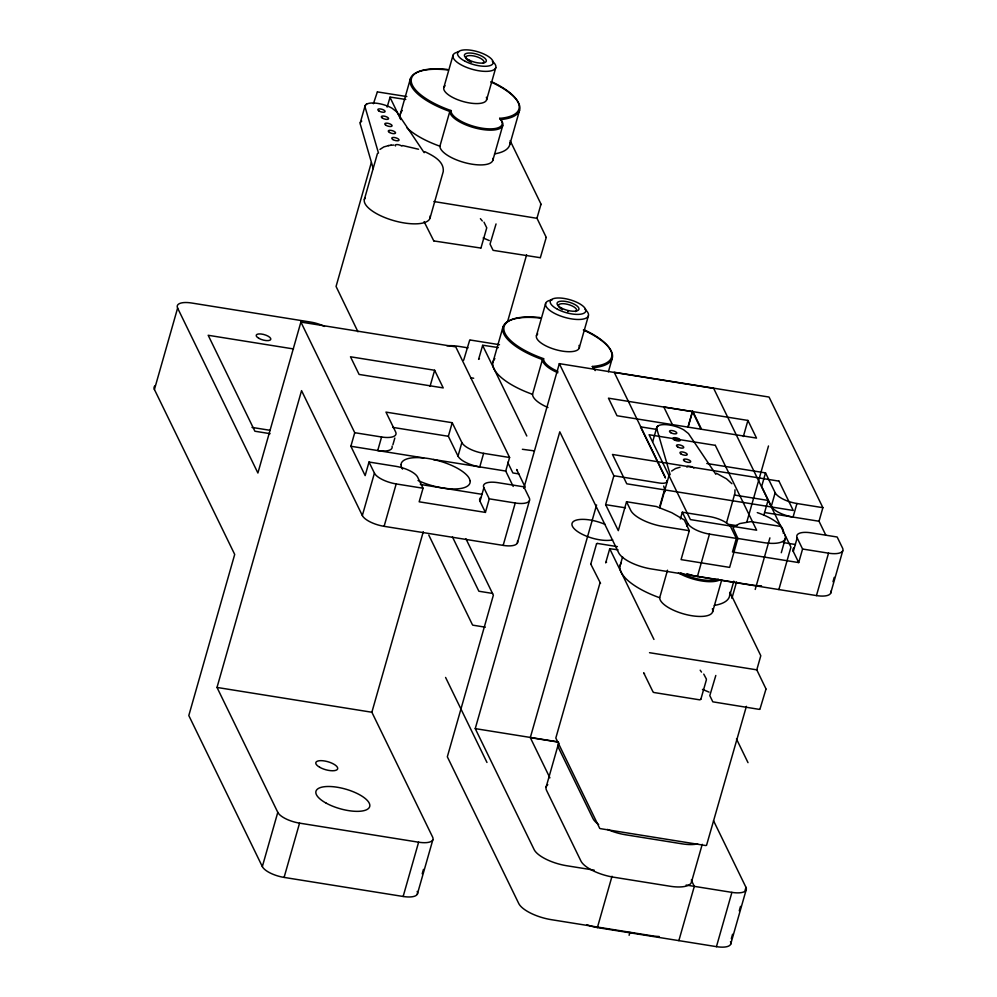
<?xml version="1.0" encoding="UTF-8"?>
<svg xmlns="http://www.w3.org/2000/svg" width="997" height="997" viewBox="0 0 997 997"><rect width="100%" height="100%" fill="white"/><g stroke="black" fill="none" stroke-linecap="round" stroke-linejoin="round"><path stroke-width="1.5" d="M596.555 543.751L590.797 564.09M546.206 237.323L536.972 218.218L541.01 204.123L510.128 140.664M756.773 669.847L649.521 652.699M479.445 358.746L478.834 358.97A1.446 1.271 43.7 0 0 478.597 359.344L482.685 345.211L498.4 347.592M618.003 549.796L609.728 548.736L653.945 639.426M387.135 107.103L390.101 97.07L405.767 99.476M546.206 237.535L540.374 257.612M480.404 218.667L482.299 220.96M700.181 670.196L701.527 672.103M765.97 689.139L759.901 709.316M756.76 669.947L760.798 655.727L729.891 592.193M703.757 674.109L706.412 679.119M486.661 228.126L480.99 247.904M706.437 679.655L700.879 699.184M546.032 787.368L558.121 744.971M785.424 538.143L781.299 552.724M702.237 844.334L691.569 881.734M417.195 891.418A18.943 6.917 15.9 0 1 403.149 896.477L284.095 877.41A18.943 6.917 15.9 0 1 262.336 866.605L188.807 715.547L234.706 554.432L154.423 389.491L177.616 308.073A18.943 6.917 15.9 0 1 191.661 303.013L310.715 322.081A18.943 6.917 15.9 0 1 324.499 326.43M513.206 486.436L505.728 471.058L509.592 457.498L455.754 346.869L300.895 322.068L257.899 473.014L177.616 308.073M360.266 122.768L365.101 105.807M373.414 103.725L377.365 91.898M423.276 531.775L371.869 712.244L432.648 837.144A18.943 6.917 15.9 0 1 418.615 842.203L299.561 823.136A18.943 6.917 15.9 0 1 277.789 812.343L217.01 687.444L301.555 390.637L362.335 515.536A18.943 6.917 15.9 0 0 384.107 526.329L503.161 545.396A18.943 6.917 15.9 0 0 517.468 541.035M371.308 162.661L336.064 286.451L357.96 331.789M364.341 199.512L377.452 153.476M400.32 114.169L410.353 78.863M443.827 87.524L453.012 55.296M489.278 498.836L515.237 502.999A18.943 6.917 15.9 0 0 529.282 497.939L523.874 486.835L497.914 482.673A18.943 6.917 15.9 0 0 483.869 487.745L489.278 498.836L485.414 512.408L419.164 501.803L423.04 488.231L417.631 477.127A18.943 6.917 15.9 0 0 395.871 466.334L369.015 462.035L365.151 475.606L350.869 446.257L354.733 432.698L300.895 322.068M492.929 158.361A27.467 10.02 15.9 0 1 467.493 163.309A27.467 10.02 15.9 0 1 439.901 146.21L449.809 111.44L450.968 110.542A26.52 9.671 15.9 0 0 482.012 128.177A26.52 9.671 15.9 0 0 499.671 118.344A55.869 20.389 15.9 0 0 491.558 81.717M430.118 217.795L443.241 171.596C444.363 161.128 432.561 155.382 424.697 151.631M509.592 457.498L483.632 453.336A18.943 6.917 15.9 0 1 461.873 442.543L452.227 422.716L385.976 412.11L395.635 431.938A18.943 6.917 15.9 0 1 381.589 436.998L377.726 450.557A18.943 6.917 15.9 0 0 392.045 446.195M262.336 866.605L277.789 812.343M362.335 515.536L374.423 473.139L369.015 462.035M486.598 99.85L495.783 67.622M392.893 444.824L394.824 438.044M284.095 877.41L299.561 823.136M384.107 526.329L396.183 483.931A18.943 6.917 15.9 0 1 374.423 473.139M492.817 160.38L502.725 125.61M430.043 386.338L434.63 370.261L350.495 356.789L359.094 374.436L443.216 387.908L434.63 370.261M509.828 144.44L519.549 110.355M463.667 360.216L469.699 340.114M483.632 453.336L479.769 466.908A18.943 6.917 15.9 0 1 458.009 456.103L448.363 436.287L452.227 422.716M458.009 456.103L461.873 442.543M492.942 362.285L502.987 326.991M507.523 321.832L526.615 254.808M485.414 512.408L480.006 501.304L483.869 487.745M536.461 335.653L545.646 303.424M547.976 407.511A27.467 10.02 15.9 0 1 532.535 394.326L542.443 359.556L543.602 358.671A26.52 9.671 15.9 0 0 557.921 371.42M403.149 896.477L418.615 842.203M503.161 545.396L515.237 502.999M523.811 488.293L559.329 363.643L713.466 388.332M422.205 873.808L423.463 869.409M417.357 894.135L432.823 839.86M517.368 543.053L529.444 500.656M579.232 347.965L588.417 315.75M594.137 870.132L566.745 865.745A28.415 10.369 15.9 0 1 534.105 849.544L475.245 728.62L559.791 431.813L618.651 552.749A28.415 10.369 15.9 0 0 651.29 568.938L751.726 585.027A28.415 10.369 15.9 0 0 761.496 585.775M608.382 371.819L612.183 358.484M549.895 777.859L530.304 737.618L596.58 504.956M780.688 526.428L750.828 521.643L739.687 523.587L733.917 526.715L733.044 527.774L737.867 538.467L729.63 567.393L681.076 559.616L689.313 530.691L684.328 519.973L671.816 512.72L656.4 506.526L626.54 501.74L618.302 530.653L605.64 504.656L613.878 475.731L559.329 363.643M599.995 582.909L555.827 738.042L599.72 828.37M609.728 548.736L605.702 562.881A1.446 1.271 44.1 0 1 605.977 562.383L606.587 562.158M652.748 441.559L656.774 427.426M620.084 565.698L622.602 556.874M659.964 505.703L664.077 491.247M659.827 507.76L669.124 475.095M688.017 427.015L692.603 410.926L701.19 428.573M688.067 427.19L692.491 411.636L608.457 398.177L617.006 415.737L756.511 438.082L747.924 420.435L663.803 406.963L672.389 424.61M680.378 518.988L682.309 512.209L709.166 516.508A18.943 6.917 15.9 0 1 730.926 527.313L736.334 538.405L732.471 551.977L798.709 562.582L802.573 549.023L797.176 537.919A18.943 6.917 15.9 0 1 811.209 532.859L837.168 537.009L842.577 548.113A18.943 6.917 15.9 0 1 828.532 553.173L802.573 549.023M712.369 608.793A27.467 10.02 15.9 0 1 688.578 615.124A27.467 10.02 15.9 0 1 659.678 597.739L667.516 570.209M686.883 526.242L687.718 523.313L682.309 512.209M586.971 924.718A18.943 6.917 15.9 0 0 597.39 927.584L612.021 876.251M686.97 573.649A18.943 6.917 15.9 0 0 697.402 576.515L709.478 534.105A18.943 6.917 15.9 0 1 687.718 523.313M743.351 436.524L747.924 420.435M726.452 523.026L734.914 493.216L734.963 489.814M712.593 611.909L721.678 580.042M629.107 935.286L629.954 932.295M746.741 522.291L768.488 445.983M729.605 595.969L733.829 581.151M765.522 472.89L761.658 486.461L771.304 506.289A18.943 6.917 15.9 0 0 793.064 517.082L796.939 503.51A18.943 6.917 15.9 0 1 775.168 492.717L765.522 472.89L706.811 463.493M731.898 598.362L736.571 581.949M763.914 514.888L768.026 500.419L734.477 495.048M771.304 506.289L775.168 492.717M755.215 589.451L769.908 537.869M678.857 940.632L694.311 886.358L691.594 880.762M778.856 589.551L790.933 547.154L713.553 388.157M746.392 706.337L706.512 845.419M798.709 562.582L793.3 551.491L797.176 537.919M825.828 535.215L819.023 521.244L822.886 507.672L769.048 397.055L614.189 372.255L665.311 477.264M597.39 927.584L716.444 946.652L731.91 892.377A18.943 6.917 15.9 0 0 745.955 887.318L713.528 820.705M697.402 576.515L816.456 595.583L828.532 553.173M731.324 938.651L732.583 934.251M739.263 910.784L740.522 906.385M745.12 890.246L745.955 887.318M832.994 581.737L834.252 577.35M730.651 944.309L746.117 890.034M830.663 593.227L842.739 550.83M700.816 699.321L699.807 699.857L653.671 692.466M541.01 204.298L540.91 204.472A1.446 0.673 -33.4 0 1 540.511 204.896M480.866 248.054L433.932 240.95M596.567 543.739L597.328 543.427M379.957 149.413L383.845 146.92L388.93 145.525M671.629 471.033L675.517 468.54L680.054 467.219M366.584 104.162L365.637 104.909M361.761 121.123L360.802 121.858A17.049 6.219 15.9 0 0 360.528 124.949L373.252 168.655M657.31 426.517L658.282 425.769M540.262 257.7L493.079 250.334L490.038 244.091L496.045 223.939M715.809 675.468L709.802 695.619L712.805 701.826L759.477 709.403M522.378 449.286L534.168 450.856M390.762 145.288L393.815 145.051M388.381 145.599L391.26 145.213M377.402 91.898L406.851 96.572M470.26 340.014L499.485 344.7M597.402 543.427L617.405 546.63M705.864 845.556L600.194 828.619M402.539 145.525L418.503 149.238M433.882 201.519L536.997 218.318M468.029 347.853L458.894 346.395A28.415 10.369 15.9 0 0 446.918 345.772M293.467 348.938L208.186 335.279L254.883 431.227L270.112 433.67M470.684 377.751L473.687 378.237M656.923 429.47L640.51 426.841L665.448 478.062M392.656 427.364L448.363 436.287M354.733 432.698L381.589 436.998M796.939 503.51L822.886 507.672M613.878 475.731L659.628 483.059A9.472 3.452 15.9 0 0 666.644 480.529M252.004 427.414L270.274 430.343M350.869 446.257L423.625 457.91A36.179 13.198 15.9 0 1 433.334 459.467L505.728 471.058M764.649 512.533L819.023 521.244M518.876 473.911L512.869 472.952L507.685 462.296M605.64 504.656L625.468 507.834M729.293 524.459L736.92 525.681M420.36 484.442L482.112 494.338M783.38 542.58L795.419 544.512M689.313 530.691L663.379 526.541A28.415 10.369 15.9 0 1 630.727 510.352L626.54 501.74M737.867 538.467L763.802 542.63A28.415 10.369 15.9 0 0 784.876 535.028M396.183 483.931L423.04 488.231M709.478 534.105L736.334 538.405M492.568 593.427L478.872 591.233L452.476 536.997M473.052 625.206L485.352 627.188M475.245 728.62L558.021 741.88M217.01 687.444L371.869 712.244M530.304 737.618L557.896 742.042M686.123 885.049L731.91 892.377M600.543 583.357L590.835 564.227M702.474 689.388L709.066 692.117M483.146 237.971L489.29 240.576M517.406 470.347L516.895 470.036A1.446 1.271 43.9 0 1 516.62 469.475M644.548 673.76L643.962 673.336A1.446 1.271 44 0 1 643.763 672.888M433.795 240.913L424.099 221.658M716.369 473.251L726.514 478.834L731.91 483.707M653.147 692.167L643.875 673.187M499.671 118.344L500.556 119.565A27.467 10.02 15.9 0 1 481.962 129.423A27.467 10.02 15.9 0 1 449.809 111.44A56.817 20.738 15.9 0 1 410.041 81.467A56.817 20.738 15.9 0 1 448.089 70.002M584.192 329.833A55.869 20.389 15.9 0 1 592.305 366.472L593.19 367.694A27.467 10.02 15.9 0 1 595.134 370.61M756.711 669.697L765.995 688.927M715.846 474.298L688.453 433.545L683.718 429.832A17.049 6.219 15.9 0 0 664.613 424.597A17.049 6.219 15.9 0 0 657.035 429.607L670.171 474.709M424.161 152.678L396.781 111.926L392.033 108.212A17.049 6.219 15.9 0 0 372.94 102.978A17.049 6.219 15.9 0 0 365.351 107.988L378.499 153.089M526.802 436.013L482.61 345.436M692.491 411.636L701.041 429.196M736.471 738.939L748.012 762.655M483.994 222.157L486.661 227.665M400.694 119.328L389.964 97.27M516.733 469.774L525.22 487.221M465.911 538.754L493.365 595.184L447.329 756.798L518.739 903.494A28.415 10.369 15.9 0 0 551.378 919.683L651.814 935.772A28.415 10.369 15.9 0 0 659.254 936.507M428.797 535.102L472.404 624.708M445.584 677.437L486.972 762.468M663.703 486.062L665.335 491.671M730.489 941.592A18.943 6.917 15.9 0 1 716.444 946.652M830.775 591.221A18.943 6.917 15.9 0 1 816.456 595.583M793.3 551.491A18.943 6.917 15.9 0 1 794.111 547.615M757.284 512.608A35.468 12.936 15.9 0 1 781.312 526.678A34.758 12.687 15.9 0 1 783.306 530.952M783.43 530.977A35.556 12.973 15.9 0 1 783.243 533.221M154.423 389.491A18.943 6.917 15.9 0 1 155.233 385.615M433.334 459.505A35.468 12.936 15.9 0 1 468.017 476.504A34.758 12.687 15.9 0 1 470.011 480.766M470.135 480.791A35.556 12.973 15.9 0 1 442.73 487.982A35.605 12.986 15.9 0 1 418.017 480.479M401.006 464.627A35.518 12.961 15.9 0 1 423.65 457.947M402.551 469.126A34.77 12.687 15.9 0 1 401.081 464.652M480.006 501.304A18.943 6.917 15.9 0 1 480.816 497.441M612.669 539.851A23.679 8.637 15.9 0 1 581.75 534.031A23.679 8.637 15.9 0 1 575.169 520.509A23.679 8.637 15.9 0 1 605.179 524.459M686.908 467.045A3.789 1.383 15.9 0 1 688.777 466.197A3.789 1.383 15.9 0 1 692.616 467.194M693.513 467.743A3.789 1.383 15.9 0 1 693.837 468.029M430.181 215.888A34.135 12.463 15.9 0 1 394.388 220.798A34.135 12.463 15.9 0 1 365.139 197.805M395.497 145.961A3.789 1.383 15.9 0 1 397.105 144.577A3.789 1.383 15.9 0 1 401.841 146.123M583.345 329.995A56.817 20.738 15.9 0 1 593.19 367.694M540.723 318.13A56.817 20.738 15.9 0 0 502.675 329.583A56.817 20.738 15.9 0 0 542.443 359.556A27.467 10.02 15.9 0 0 557.884 372.753M532.535 394.326A56.817 20.738 15.9 0 1 494.873 358.621M543.602 358.671A55.869 20.389 15.9 0 1 503.859 329.359A55.869 20.389 15.9 0 1 540 317.545M592.305 366.472A26.52 9.671 15.9 0 1 594.349 369.314M578.995 345.411A22.258 8.126 15.9 0 1 555.977 349.723A22.258 8.126 15.9 0 1 537.719 333.92M584.952 309.319A22.258 8.126 15.9 0 1 579.955 319.451A22.258 8.126 15.9 0 1 550.606 311.002A22.258 8.126 15.9 0 1 552.188 299.873M562.458 309.631A9.472 3.452 15.9 0 1 559.753 304.097A9.472 3.452 15.9 0 1 572.191 305.954A9.472 3.452 15.9 0 1 575.506 311.587M568.091 311.6A9.472 3.452 15.9 0 1 567.629 311.488M490.711 81.879A56.817 20.738 15.9 0 1 500.556 119.565M510.003 142.372A56.817 20.738 15.9 0 1 494.574 153.862M439.901 146.21A56.817 20.738 15.9 0 1 407.025 127.965M400.856 119.54A56.817 20.738 15.9 0 1 402.252 110.505M450.968 110.542A55.869 20.389 15.9 0 1 411.225 81.231A55.869 20.389 15.9 0 1 447.366 69.429M486.362 97.282A22.258 8.126 15.9 0 1 463.356 101.594A22.258 8.126 15.9 0 1 445.086 85.804M492.319 61.191A22.258 8.126 15.9 0 1 487.608 71.323A22.258 8.126 15.9 0 1 458.446 63.21A22.258 8.126 15.9 0 1 458.794 51.869M471.431 62.238A9.472 3.452 15.9 0 1 466.484 56.293A9.472 3.452 15.9 0 1 478.747 57.477A9.472 3.452 15.9 0 1 483.084 63.359M607.422 829.417A28.415 10.369 15.9 0 0 625.642 834.788L682.035 843.823A28.415 10.369 15.9 0 0 697.663 843.873M598.649 824.531A28.415 10.369 15.9 0 1 592.991 818.587L558.669 748.074A28.415 10.369 15.9 0 1 559.018 743.089M691.432 879.678A28.415 10.369 15.9 0 1 669.959 886.221L613.554 877.186A28.415 10.369 15.9 0 1 580.915 860.984L546.593 790.471A28.415 10.369 15.9 0 1 547.802 784.664M729.667 592.829A56.817 20.738 15.9 0 1 714.351 605.391M659.678 597.739A56.817 20.738 15.9 0 1 621.343 562.894M719.846 579.918A27.467 10.02 15.9 0 1 678.446 572.876M718.363 579.132A26.52 9.671 15.9 0 1 680.739 572.727M715.335 445.347L649.097 434.742L690.398 519.587L756.636 530.192L715.335 445.347M778.969 481.127L612.482 454.47L626.764 483.807L793.251 510.476L778.969 481.127M326.256 803.196A27.941 10.194 15.9 0 0 369.588 806.897A27.941 10.194 15.9 0 0 332.637 786.67A27.941 10.194 15.9 0 0 326.256 803.196M319.763 767.316A11.366 4.15 15.9 0 0 337.572 769.061A11.366 4.15 15.9 0 0 322.878 760.748A11.366 4.15 15.9 0 0 319.763 767.316M258.846 338.344A7.577 2.767 15.9 0 0 270.735 339.503A7.577 2.767 15.9 0 0 260.927 333.97A7.577 2.767 15.9 0 0 258.846 338.344M670.682 432.648A3.789 1.383 15.9 0 0 676.726 433.359A3.789 1.383 15.9 0 0 672.015 430.554A3.789 1.383 15.9 0 0 670.682 432.648M674.171 439.789A3.789 1.383 15.9 0 0 680.203 440.5A3.789 1.383 15.9 0 0 675.505 437.683A3.789 1.383 15.9 0 0 674.171 439.789M677.661 446.918A3.789 1.383 15.9 0 0 683.693 447.641A3.789 1.383 15.9 0 0 678.982 444.824A3.789 1.383 15.9 0 0 677.661 446.918M681.138 454.059A3.789 1.383 15.9 0 0 687.182 454.782A3.789 1.383 15.9 0 0 682.471 451.965A3.789 1.383 15.9 0 0 681.138 454.059M684.627 461.2A3.789 1.383 15.9 0 0 690.659 461.91A3.789 1.383 15.9 0 0 685.961 459.106A3.789 1.383 15.9 0 0 684.627 461.2M379.01 111.028A3.789 1.383 15.9 0 0 385.041 111.739A3.789 1.383 15.9 0 0 380.343 108.935A3.789 1.383 15.9 0 0 379.01 111.028M382.499 118.169A3.789 1.383 15.9 0 0 388.531 118.88A3.789 1.383 15.9 0 0 383.82 116.076A3.789 1.383 15.9 0 0 382.499 118.169M385.976 125.298A3.789 1.383 15.9 0 0 392.02 126.021A3.789 1.383 15.9 0 0 387.31 123.204A3.789 1.383 15.9 0 0 385.976 125.298M389.466 132.439A3.789 1.383 15.9 0 0 395.497 133.162A3.789 1.383 15.9 0 0 390.799 130.345A3.789 1.383 15.9 0 0 389.466 132.439M392.955 139.58A3.789 1.383 15.9 0 0 398.987 140.29A3.789 1.383 15.9 0 0 394.289 137.486A3.789 1.383 15.9 0 0 392.955 139.58M557.398 309.207A18.469 6.742 15.9 0 0 585.738 311.301A18.469 6.742 15.9 0 0 560.85 298.066A18.469 6.742 15.9 0 0 557.398 309.207M561.473 308.048A11.366 4.15 15.9 0 0 578.921 309.344A11.366 4.15 15.9 0 0 563.592 301.194A11.366 4.15 15.9 0 0 561.473 308.048M464.764 61.091A18.469 6.742 15.9 0 0 493.104 63.185A18.469 6.742 15.9 0 0 468.216 49.937A18.469 6.742 15.9 0 0 464.764 61.091M468.839 59.932A11.366 4.15 15.9 0 0 486.287 61.216A11.366 4.15 15.9 0 0 470.97 53.065A11.366 4.15 15.9 0 0 468.839 59.932"/></g></svg>
